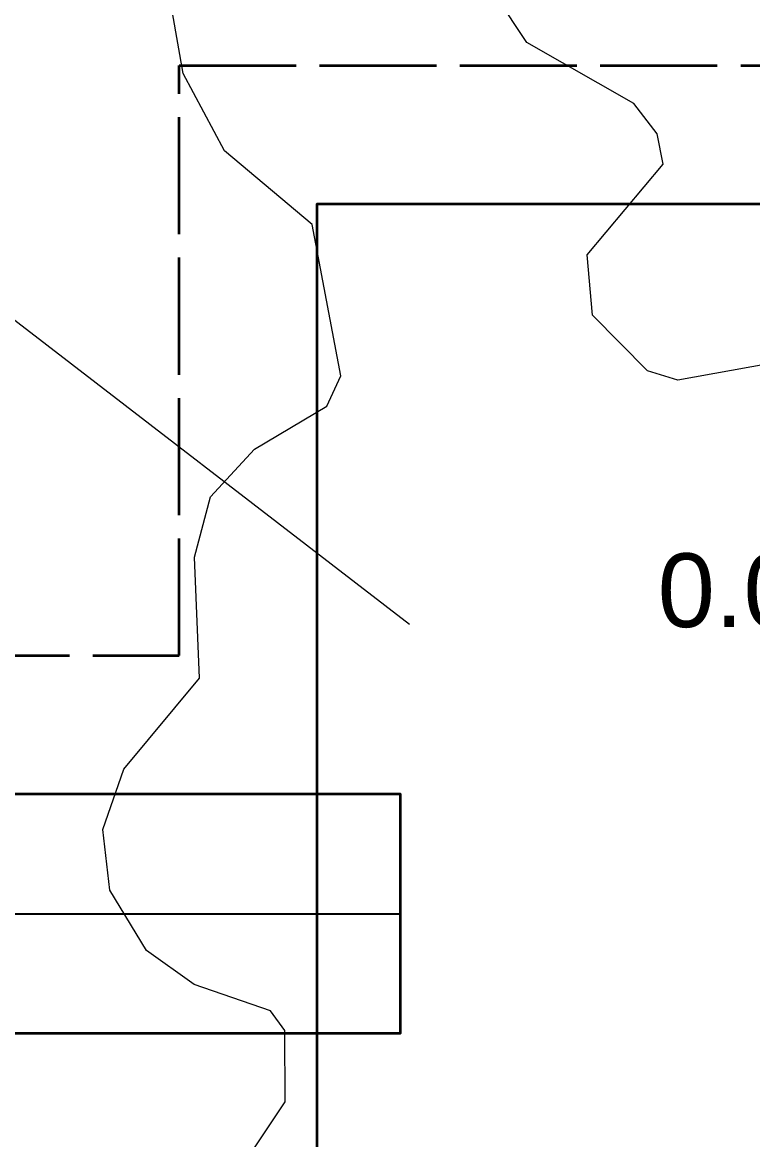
# Model space of a CAD drawing. Extents: x 6810325 to 6812275, y 1878569 to 1880689.
# Drawn here: x 6811029.1 to 6811108.4, y 1879776.9 to 1879898.1 of the extents above; entities that cross this region are included whole.
import ezdxf

# ---------------------------------------------------------------- set-up
doc = ezdxf.new("R2010")
doc.units = 21
doc.header["$LTSCALE"] = 10
doc.header["$MEASUREMENT"] = 0
doc.linetypes.add('CENTER', pattern=[5.08, 3.175, -0.635, 0.635, -0.635])
doc.linetypes.add('DASHED', pattern=[1.524, 1.27, -0.254])
for name, color, linetype, lineweight in [('ANNO-LABELS', 7, 'CONTINUOUS', 18), ('PROJ-BUILDING-PAD', 252, 'CONTINUOUS', 35), ('PROJ-LIMITS-OF-WORK', 7, 'DASHED', 35), ('PROJ-ROAD-CL', 252, 'CENTER', 25), ('PROJ-ROAD-FILL', 252, 'CONTINUOUS', 35), ('TOPO-CONTOUR-MINOR', 36, 'CONTINUOUS', 13)]:
    doc.layers.add(name, color=color, linetype=linetype, lineweight=lineweight)
doc.styles.add('LABEL', font='arial.ttf')

msp = doc.modelspace()

# ---------------------------------------------------------------- linework, layer by layer
at = {"layer": 'ANNO-LABELS'}
msp.add_lwpolyline([(6811071.13, 1879832.78), (6811025.89, 1879867.57)], dxfattribs=at)
at = {"layer": 'PROJ-BUILDING-PAD'}
msp.add_lwpolyline([(6811269.11, 1879730.41), (6811061.11, 1879730.41), (6811061.11, 1879878.41), (6811269.11, 1879878.41)], close=True, dxfattribs=at)
at = {"layer": 'PROJ-LIMITS-OF-WORK'}
msp.add_lwpolyline([(6810823.4, 1879829.41), (6811046.11, 1879829.41), (6811046.11, 1879893.41), (6811284.11, 1879893.41)], dxfattribs=at)
at = {"layer": 'PROJ-ROAD-CL'}
msp.add_lwpolyline([(6811028.12, 1879801.41), (6811030.12, 1879801.41), (6811032.12, 1879801.41), (6811034.12, 1879801.41), (6811036.12, 1879801.41), (6811038.12, 1879801.41), (6811040.12, 1879801.41), (6811042.12, 1879801.41), (6811044.12, 1879801.41), (6811046.12, 1879801.41), (6811048.12, 1879801.41), (6811050.12, 1879801.41), (6811052.12, 1879801.41), (6811054.12, 1879801.41), (6811056.12, 1879801.41), (6811058.12, 1879801.41), (6811060.11, 1879801.41), (6811062.11, 1879801.41), (6811064.11, 1879801.41), (6811066.11, 1879801.41), (6811068.11, 1879801.41), (6811070.11, 1879801.41)], dxfattribs=at)
at = {"layer": 'PROJ-ROAD-FILL'}
msp.add_lwpolyline([(6810818.15, 1879814.41), (6811070.11, 1879814.41), (6811070.11, 1879788.41), (6810818.15, 1879788.41)], dxfattribs=at)
at = {"layer": 'TOPO-CONTOUR-MINOR'}
for points, elevation in [([(6811110.09, 1879861.08), (6811100.25, 1879859.3), (6811096.97, 1879860.29), (6811090.98, 1879866.33), (6811090.42, 1879872.89), (6811098.65, 1879882.73), (6811097.99, 1879886.01), (6811095.47, 1879889.29), (6811083.84, 1879895.91), (6811080.56, 1879900.92), (6811079.88, 1879908.98), (6811083.84, 1879917.65), (6811087.12, 1879922.05), (6811090.4, 1879924.61), (6811093.68, 1879925.34), (6811100.25, 1879925.04), (6811110.09, 1879922.34)], 203), ([(6811054.31, 1879776.01), (6811057.62, 1879781.02), (6811057.6, 1879788.74), (6811056.04, 1879790.87), (6811047.75, 1879793.73), (6811042.57, 1879797.43), (6811038.61, 1879803.99), (6811037.84, 1879810.55), (6811040.11, 1879817.11), (6811048.34, 1879826.96), (6811047.78, 1879840.08), (6811049.54, 1879846.64), (6811054.31, 1879851.81), (6811062.14, 1879856.48), (6811063.66, 1879859.76), (6811060.56, 1879876.17), (6811051.03, 1879884.18), (6811046.57, 1879892.57), (6811045.39, 1879899.13)], 202)]:
    msp.add_lwpolyline(points, dxfattribs=dict(at, elevation=elevation))

# ---------------------------------------------------------------- texts
at = {"layer": 'ANNO-LABELS', "insert": (6811144.55, 1879841.94), "char_height": 8, "attachment_point": 5, "style": 'LABEL'}
msp.add_mtext('ES1\\P0.0270 ac | 294 LF', dxfattribs=at)

doc.saveas('drawing.dxf')
